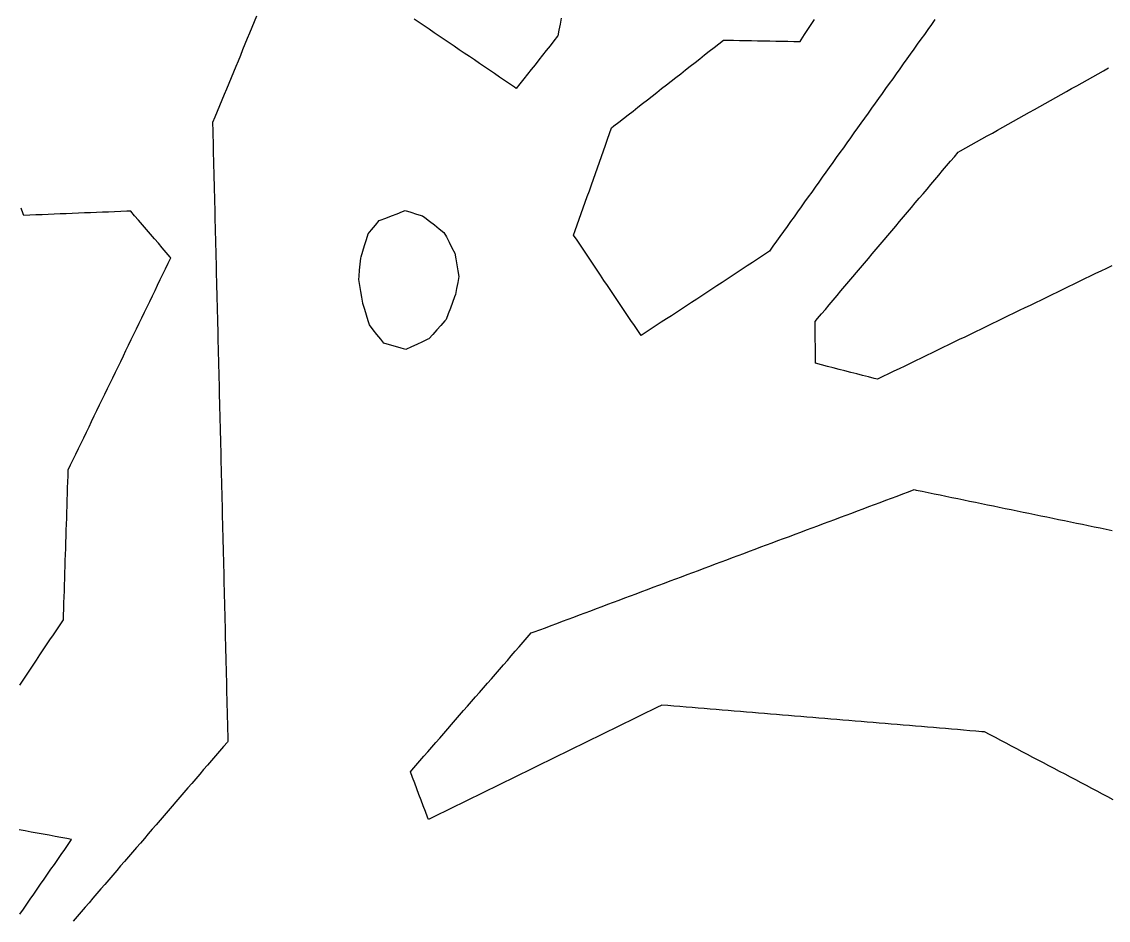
# Model space of a CAD drawing. Header units: millimetres. Extents: x 230 to 3347, y 514 to 5196.
# Drawn here: x 2836.2 to 3015.6, y 2906.1 to 3054.4 of the extents above; entities that cross this region are included whole.
import ezdxf

# ---------------------------------------------------------------- set-up
doc = ezdxf.new("R2010")
doc.units = ezdxf.units.MM
for name, color, linetype in [('ALL_HOLES', 1, 'Continuous'), ('ALL_ISLANDS', 7, 'Continuous'), ('OUTLINE_ISLAND_01', 7, 'Continuous'), ('OUTLINE_ISLAND_01_HOLE_165', 1, 'Continuous')]:
    doc.layers.add(name, color=color, linetype=linetype)

msp = doc.modelspace()

# ---------------------------------------------------------------- linework, layer by layer
at = {"layer": 'ALL_HOLES'}
msp.add_lwpolyline([(2899.4708, 3023.2635), (2900.4287, 3022.9762), (2901.3865, 3022.6889), (2902.3443, 3022.4016), (2902.7347, 3022.1009), (2903.5268, 3021.4905), (2904.3189, 3020.8802), (2905.1111, 3020.2698), (2905.9032, 3019.6595), (2906.2962, 3018.9054), (2906.7583, 3018.0186), (2907.2205, 3017.1317), (2907.6826, 3016.2449), (2907.8499, 3015.3004), (2908.0242, 3014.3157), (2908.1986, 3013.331), (2908.373, 3012.3463), (2908.1861, 3011.3647), (2907.9991, 3010.3824), (2907.8121, 3009.4), (2907.6691, 3009.018), (2907.3184, 3008.0815), (2906.9677, 3007.145), (2906.6169, 3006.2085), (2906.2662, 3005.272), (2906.0644, 3005.0463), (2905.398, 3004.3007), (2904.7317, 3003.5551), (2904.0653, 3002.8095), (2903.3989, 3002.0639), (2903.2657, 3002.0024), (2902.3576, 3001.5836), (2901.4496, 3001.1648), (2900.5415, 3000.7459), (2899.6335, 3000.3271), (2898.844, 3000.5523), (2897.8824, 3000.8266), (2896.9208, 3001.1009), (2895.9591, 3001.3752), (2895.461, 3002.0127), (2894.8452, 3002.8006), (2894.2295, 3003.5885), (2893.6137, 3004.3765), (2893.4104, 3005.038), (2893.1165, 3005.9938), (2892.8227, 3006.9497), (2892.5288, 3007.9055), (2892.521, 3007.9499), (2892.347, 3008.9346), (2892.173, 3009.9194), (2891.9991, 3010.9041), (2891.8251, 3011.8889), (2891.8773, 3012.4225), (2891.9748, 3013.4178), (2892.0723, 3014.413), (2892.1698, 3015.4082), (2892.2263, 3015.5955), (2892.515, 3016.553), (2892.8036, 3017.5104), (2893.0923, 3018.4678), (2893.381, 3019.4252), (2893.9304, 3020.0747), (2894.5762, 3020.8382), (2895.2221, 3021.6017), (2895.3554, 3021.6538), (2896.2867, 3022.0181), (2897.218, 3022.3824), (2898.1493, 3022.7466), (2899.0805, 3023.1109)], close=True, dxfattribs=at)
at = {"layer": 'ALL_ISLANDS'}
for points in [[(2874.959, 3055.3351), (2874.5767, 3054.411), (2874.1944, 3053.487), (2873.8121, 3052.563), (2873.4298, 3051.6389), (2873.0476, 3050.7149), (2872.6653, 3049.7908), (2872.283, 3048.8668), (2871.9007, 3047.9427), (2871.5184, 3047.0187), (2871.1361, 3046.0946), (2870.7538, 3045.1706), (2870.3716, 3044.2466), (2869.9893, 3043.3225), (2869.607, 3042.3985), (2869.2247, 3041.4744), (2868.8424, 3040.5504), (2868.4601, 3039.6263), (2868.0778, 3038.7023), (2867.6956, 3037.7782), (2867.7004, 3037.5804), (2867.7252, 3036.5807), (2867.7499, 3035.581), (2867.7746, 3034.5813), (2867.7994, 3033.5817), (2867.8241, 3032.582), (2867.8488, 3031.5823), (2867.8736, 3030.5826), (2867.8983, 3029.5829), (2867.923, 3028.5832), (2867.9478, 3027.5835), (2867.9725, 3026.5838), (2867.9972, 3025.5841), (2868.0219, 3024.5844), (2868.0467, 3023.5847), (2868.0714, 3022.585), (2868.0961, 3021.5853), (2868.1209, 3020.5856), (2868.1456, 3019.5859), (2868.1703, 3018.5862), (2868.1951, 3017.5865), (2868.2198, 3016.5869), (2868.2445, 3015.5872), (2868.2693, 3014.5875), (2868.294, 3013.5878), (2868.3187, 3012.5881), (2868.3434, 3011.5884), (2868.3682, 3010.5887), (2868.3929, 3009.589), (2868.4176, 3008.5893), (2868.4424, 3007.5896), (2868.4671, 3006.5899), (2868.4918, 3005.5902), (2868.5166, 3004.5905), (2868.5413, 3003.5908), (2868.566, 3002.5911), (2868.5908, 3001.5914), (2868.6155, 3000.5917), (2868.6402, 2999.5921), (2868.6649, 2998.5924), (2868.6897, 2997.5927), (2868.7144, 2996.593), (2868.7391, 2995.5933), (2868.7639, 2994.5936), (2868.7886, 2993.5939), (2868.8133, 2992.5942), (2868.8381, 2991.5945), (2868.8628, 2990.5948), (2868.8875, 2989.5951), (2868.9123, 2988.5954), (2868.937, 2987.5957), (2868.9617, 2986.596), (2868.9864, 2985.5963), (2869.0112, 2984.5966), (2869.0359, 2983.5969), (2869.0606, 2982.5973), (2869.0854, 2981.5976), (2869.1101, 2980.5979), (2869.1348, 2979.5982), (2869.1596, 2978.5985), (2869.1843, 2977.5988), (2869.209, 2976.5991), (2869.2338, 2975.5994), (2869.2585, 2974.5997), (2869.2832, 2973.6), (2869.3079, 2972.6003), (2869.3327, 2971.6006), (2869.3574, 2970.6009), (2869.3821, 2969.6012), (2869.4069, 2968.6015), (2869.4316, 2967.6018), (2869.4563, 2966.6021), (2869.4811, 2965.6024), (2869.5058, 2964.6028), (2869.5305, 2963.6031), (2869.5553, 2962.6034), (2869.58, 2961.6037), (2869.6047, 2960.604), (2869.6295, 2959.6043), (2869.6542, 2958.6046), (2869.6789, 2957.6049), (2869.7036, 2956.6052), (2869.7284, 2955.6055), (2869.7531, 2954.6058), (2869.7778, 2953.6061), (2869.8026, 2952.6064), (2869.8273, 2951.6067), (2869.852, 2950.607), (2869.8768, 2949.6073), (2869.9015, 2948.6076), (2869.9262, 2947.608), (2869.951, 2946.6083), (2869.9757, 2945.6086), (2870.0004, 2944.6089), (2870.0251, 2943.6092), (2870.0499, 2942.6095), (2870.0746, 2941.6098), (2870.0993, 2940.6101), (2870.1241, 2939.6104), (2870.1488, 2938.6107), (2870.1735, 2937.611), (2870.1983, 2936.6113), (2870.223, 2935.6116), (2870.1366, 2935.5113), (2869.4841, 2934.7535), (2868.8316, 2933.9957), (2868.1791, 2933.2379), (2867.5266, 2932.4801), (2866.8742, 2931.7223), (2866.2217, 2930.9645), (2865.5692, 2930.2068), (2864.9167, 2929.449), (2864.2642, 2928.6912), (2863.6117, 2927.9334), (2862.9592, 2927.1756), (2862.3067, 2926.4178), (2861.6542, 2925.66), (2861.0017, 2924.9022), (2860.3492, 2924.1444), (2859.6967, 2923.3866), (2859.0442, 2922.6288), (2858.3917, 2921.871), (2857.7393, 2921.1132), (2857.0868, 2920.3554), (2856.4343, 2919.5976), (2855.7818, 2918.8398), (2855.1293, 2918.082), (2854.4768, 2917.3242), (2853.8243, 2916.5664), (2853.1718, 2915.8086), (2852.5193, 2915.0509), (2851.8668, 2914.2931), (2851.2143, 2913.5353), (2850.5618, 2912.7775), (2849.9093, 2912.0197), (2849.2568, 2911.2619), (2848.6044, 2910.5041), (2847.9519, 2909.7463), (2847.2994, 2908.9885), (2846.6469, 2908.2307), (2845.9944, 2907.4729), (2845.3419, 2906.7151), (2844.6894, 2905.9573)], [(2925.258, 3055.0258), (2925.0658, 3054.0444), (2924.8736, 3053.063), (2924.6815, 3052.0817), (2924.6525, 3052.0449), (2924.0327, 3051.2601), (2923.413, 3050.4753), (2922.7932, 3049.6905), (2922.1735, 3048.9057), (2921.5538, 3048.1209), (2920.934, 3047.3361), (2920.3143, 3046.5513), (2919.6945, 3045.7665), (2919.0748, 3044.9817), (2918.4551, 3044.1969), (2917.8353, 3043.4121), (2917.5313, 3043.6191), (2916.7047, 3044.1819), (2915.8781, 3044.7448), (2915.0515, 3045.3076), (2914.225, 3045.8704), (2913.3984, 3046.4333), (2912.5718, 3046.9961), (2911.7452, 3047.5589), (2910.9187, 3048.1217), (2910.0921, 3048.6846), (2909.2655, 3049.2474), (2908.439, 3049.8102), (2907.6124, 3050.3731), (2906.7858, 3050.9359), (2905.9592, 3051.4987), (2905.1327, 3052.0616), (2904.3061, 3052.6244), (2903.4795, 3053.1872), (2902.6529, 3053.75), (2901.8264, 3054.3129), (2900.9998, 3054.8757)], [(2986.9645, 3054.7934), (2986.3831, 3053.9799), (2985.8016, 3053.1663), (2985.2201, 3052.3527), (2984.6387, 3051.5392), (2984.0572, 3050.7256), (2983.4757, 3049.912), (2982.8943, 3049.0985), (2982.3128, 3048.2849), (2981.7313, 3047.4713), (2981.1499, 3046.6578), (2980.5684, 3045.8442), (2979.9869, 3045.0306), (2979.4054, 3044.217), (2978.824, 3043.4035), (2978.2425, 3042.5899), (2977.661, 3041.7763), (2977.0796, 3040.9628), (2976.4981, 3040.1492), (2975.9166, 3039.3356), (2975.3352, 3038.5221), (2974.7537, 3037.7085), (2974.1722, 3036.8949), (2973.5908, 3036.0814), (2973.0093, 3035.2678), (2972.4278, 3034.4542), (2971.8463, 3033.6407), (2971.2649, 3032.8271), (2970.6834, 3032.0135), (2970.1019, 3031.2), (2969.5205, 3030.3864), (2968.939, 3029.5728), (2968.3575, 3028.7592), (2967.7761, 3027.9457), (2967.1946, 3027.1321), (2966.6131, 3026.3185), (2966.0317, 3025.505), (2965.4502, 3024.6914), (2964.8687, 3023.8778), (2964.2872, 3023.0643), (2963.7058, 3022.2507), (2963.1243, 3021.4371), (2962.5428, 3020.6236), (2961.9614, 3019.81), (2961.3799, 3018.9964), (2960.7984, 3018.1829), (2960.217, 3017.3693), (2959.6355, 3016.5557), (2959.3287, 3016.3538), (2958.4934, 3015.804), (2957.6582, 3015.2541), (2956.8229, 3014.7043), (2955.9876, 3014.1545), (2955.1523, 3013.6047), (2954.317, 3013.0548), (2953.4818, 3012.505), (2952.6465, 3011.9552), (2951.8112, 3011.4053), (2950.9759, 3010.8555), (2950.1406, 3010.3057), (2949.3054, 3009.7559), (2948.4701, 3009.206), (2947.6348, 3008.6562), (2946.7995, 3008.1064), (2945.9643, 3007.5566), (2945.129, 3007.0067), (2944.2937, 3006.4569), (2943.4584, 3005.9071), (2942.6231, 3005.3573), (2941.7879, 3004.8074), (2940.9526, 3004.2576), (2940.1173, 3003.7078), (2939.282, 3003.158), (2938.4467, 3002.6081), (2937.8945, 3003.4316), (2937.3375, 3004.2621), (2936.7806, 3005.0927), (2936.2236, 3005.9232), (2935.6666, 3006.7537), (2935.1097, 3007.5843), (2934.5527, 3008.4148), (2933.9957, 3009.2453), (2933.4388, 3010.0759), (2932.8818, 3010.9064), (2932.3248, 3011.7369), (2931.7679, 3012.5675), (2931.2109, 3013.398), (2930.6539, 3014.2285), (2930.097, 3015.0591), (2929.54, 3015.8896), (2928.983, 3016.7202), (2928.4261, 3017.5507), (2927.8691, 3018.3812), (2927.3121, 3019.2118), (2927.5699, 3019.9405), (2927.9034, 3020.8832), (2928.2369, 3021.826), (2928.5704, 3022.7687), (2928.9039, 3023.7115), (2929.2374, 3024.6542), (2929.5709, 3025.597), (2929.9044, 3026.5397), (2930.2378, 3027.4825), (2930.5713, 3028.4252), (2930.9048, 3029.368), (2931.2383, 3030.3107), (2931.5718, 3031.2535), (2931.9053, 3032.1962), (2932.2388, 3033.139), (2932.5723, 3034.0817), (2932.9058, 3035.0245), (2933.2393, 3035.9673), (2933.5728, 3036.91), (2933.9733, 3037.2239), (2934.7603, 3037.8407), (2935.5474, 3038.4576), (2936.3345, 3039.0744), (2937.1216, 3039.6913), (2937.9087, 3040.3081), (2938.6957, 3040.925), (2939.4828, 3041.5418), (2940.2699, 3042.1587), (2941.057, 3042.7755), (2941.8441, 3043.3924), (2942.6311, 3044.0092), (2943.4182, 3044.6261), (2944.2053, 3045.2429), (2944.9924, 3045.8598), (2945.7795, 3046.4766), (2946.5665, 3047.0935), (2947.3536, 3047.7103), (2948.1407, 3048.3272), (2948.9278, 3048.9441), (2949.7149, 3049.5609), (2950.5019, 3050.1778), (2951.289, 3050.7946), (2952.0761, 3051.4115), (2952.6886, 3051.3992), (2953.6884, 3051.3792), (2954.6882, 3051.3591), (2955.688, 3051.3391), (2956.6878, 3051.3191), (2957.6876, 3051.299), (2958.6874, 3051.279), (2959.6872, 3051.259), (2960.687, 3051.2389), (2961.6868, 3051.2189), (2962.6866, 3051.1989), (2963.6864, 3051.1789), (2964.6862, 3051.1588), (2964.8884, 3051.4704), (2965.4328, 3052.3093), (2965.9772, 3053.1481), (2966.5216, 3053.987), (2967.0659, 3054.8258)], [(3016.1822, 3014.1499), (3015.2821, 3013.7141), (3014.3821, 3013.2783), (3013.4821, 3012.8425), (3012.582, 3012.4067), (3011.682, 3011.9709), (3010.7819, 3011.5351), (3009.8819, 3011.0993), (3008.9818, 3010.6635), (3008.0818, 3010.2277), (3007.1818, 3009.7919), (3006.2817, 3009.3561), (3005.3817, 3008.9203), (3004.4816, 3008.4845), (3003.5816, 3008.0487), (3002.6815, 3007.6129), (3001.7815, 3007.1771), (3000.8815, 3006.7413), (2999.9814, 3006.3055), (2999.0814, 3005.8697), (2998.1813, 3005.4339), (2997.2813, 3004.9981), (2996.3812, 3004.5623), (2995.4812, 3004.1265), (2994.5811, 3003.6907), (2993.6811, 3003.2549), (2992.7811, 3002.8191), (2991.881, 3002.3833), (2990.981, 3001.9475), (2990.0809, 3001.5117), (2989.1809, 3001.0759), (2988.2808, 3000.6401), (2987.3808, 3000.2043), (2986.4808, 2999.7685), (2985.5807, 2999.3327), (2984.6807, 2998.8969), (2983.7806, 2998.4611), (2982.8806, 2998.0253), (2981.9805, 2997.5895), (2981.0805, 2997.1537), (2980.1805, 2996.7179), (2979.2804, 2996.2821), (2978.3804, 2995.8463), (2977.4803, 2995.4105), (2976.9508, 2995.5469), (2975.9824, 2995.7963), (2975.014, 2996.0458), (2974.0456, 2996.2952), (2973.0772, 2996.5447), (2972.1088, 2996.7941), (2971.1404, 2997.0435), (2970.172, 2997.293), (2969.2036, 2997.5424), (2968.2353, 2997.7918), (2967.2669, 2998.0413), (2967.254, 2998.9331), (2967.2395, 2999.933), (2967.2251, 3000.9329), (2967.2107, 3001.9328), (2967.1962, 3002.9326), (2967.1818, 3003.9325), (2967.1674, 3004.9324), (2967.5813, 3005.4222), (2968.2269, 3006.1859), (2968.8724, 3006.9496), (2969.518, 3007.7133), (2970.1636, 3008.477), (2970.8091, 3009.2407), (2971.4547, 3010.0044), (2972.1003, 3010.7681), (2972.7458, 3011.5318), (2973.3914, 3012.2955), (2974.0369, 3013.0593), (2974.6825, 3013.823), (2975.3281, 3014.5867), (2975.9736, 3015.3504), (2976.6192, 3016.1141), (2977.2647, 3016.8778), (2977.9103, 3017.6415), (2978.5559, 3018.4052), (2979.2014, 3019.1689), (2979.847, 3019.9326), (2980.4926, 3020.6963), (2981.1381, 3021.46), (2981.7837, 3022.2238), (2982.4292, 3022.9875), (2983.0748, 3023.7512), (2983.7204, 3024.5149), (2984.3659, 3025.2786), (2985.0115, 3026.0423), (2985.657, 3026.806), (2986.3026, 3027.5697), (2986.9482, 3028.3334), (2987.5937, 3029.0971), (2988.2393, 3029.8608), (2988.8849, 3030.6245), (2989.5304, 3031.3883), (2990.176, 3032.152), (2990.8215, 3032.9157), (2991.2074, 3033.1316), (2992.08, 3033.62), (2992.9527, 3034.1084), (2993.8253, 3034.5968), (2994.6979, 3035.0852), (2995.5706, 3035.5735), (2996.4432, 3036.0619), (2997.3158, 3036.5503), (2998.1885, 3037.0387), (2999.0611, 3037.5271), (2999.9337, 3038.0154), (3000.8063, 3038.5038), (3001.679, 3038.9922), (3002.5516, 3039.4806), (3003.4242, 3039.969), (3004.2969, 3040.4573), (3005.1695, 3040.9457), (3006.0421, 3041.4341), (3006.9148, 3041.9225), (3007.7874, 3042.4109), (3008.66, 3042.8992), (3009.5327, 3043.3876), (3010.4053, 3043.876), (3011.2779, 3044.3644), (3012.1505, 3044.8528), (3013.0232, 3045.3412), (3013.8958, 3045.8295), (3014.7684, 3046.3179), (3015.6411, 3046.8063)], [(2835.8665, 2944.8969), (2836.4209, 2945.7292), (2836.9753, 2946.5614), (2837.5297, 2947.3937), (2838.0841, 2948.2259), (2838.6385, 2949.0582), (2839.1929, 2949.8904), (2839.7473, 2950.7227), (2840.3017, 2951.5549), (2840.8561, 2952.3872), (2841.4105, 2953.2194), (2841.9649, 2954.0517), (2842.5193, 2954.8839), (2843.0737, 2955.7162), (2843.0984, 2956.4851), (2843.1305, 2957.4846), (2843.1626, 2958.4841), (2843.1948, 2959.4836), (2843.2269, 2960.483), (2843.259, 2961.4825), (2843.2911, 2962.482), (2843.3232, 2963.4815), (2843.3553, 2964.481), (2843.3875, 2965.4805), (2843.4196, 2966.4799), (2843.4517, 2967.4794), (2843.4838, 2968.4789), (2843.5159, 2969.4784), (2843.548, 2970.4779), (2843.5802, 2971.4774), (2843.6123, 2972.4768), (2843.6444, 2973.4763), (2843.6765, 2974.4758), (2843.7086, 2975.4753), (2843.7407, 2976.4748), (2843.7729, 2977.4743), (2843.805, 2978.4738), (2843.8371, 2979.4732), (2843.8692, 2980.4727), (2844.2497, 2981.2584), (2844.6855, 2982.1585), (2845.1213, 2983.0585), (2845.5572, 2983.9585), (2845.993, 2984.8586), (2846.4288, 2985.7586), (2846.8647, 2986.6586), (2847.3005, 2987.5586), (2847.7363, 2988.4587), (2848.1721, 2989.3587), (2848.608, 2990.2587), (2849.0438, 2991.1588), (2849.4796, 2992.0588), (2849.9155, 2992.9588), (2850.3513, 2993.8588), (2850.7871, 2994.7589), (2851.223, 2995.6589), (2851.6588, 2996.5589), (2852.0946, 2997.459), (2852.5304, 2998.359), (2852.9663, 2999.259), (2853.4021, 3000.1591), (2853.8379, 3001.0591), (2854.2738, 3001.9591), (2854.7096, 3002.8591), (2855.1454, 3003.7592), (2855.5812, 3004.6592), (2856.0171, 3005.5592), (2856.4529, 3006.4593), (2856.8887, 3007.3593), (2857.3246, 3008.2593), (2857.7604, 3009.1593), (2858.1962, 3010.0594), (2858.632, 3010.9594), (2859.0679, 3011.8594), (2859.5037, 3012.7595), (2859.9395, 3013.6595), (2860.3754, 3014.5595), (2860.8112, 3015.4596), (2860.7019, 3015.5865), (2860.0497, 3016.3445), (2859.3974, 3017.1026), (2858.7452, 3017.8606), (2858.093, 3018.6186), (2857.4407, 3019.3766), (2856.7885, 3020.1346), (2856.1362, 3020.8926), (2855.484, 3021.6506), (2854.8317, 3022.4086), (2854.1795, 3023.1666), (2853.5297, 3023.1404), (2852.5305, 3023.0999), (2851.5313, 3023.0595), (2850.5322, 3023.0191), (2849.533, 3022.9787), (2848.5338, 3022.9383), (2847.5346, 3022.8979), (2846.5354, 3022.8575), (2845.5362, 3022.8171), (2844.5371, 3022.7766), (2843.5379, 3022.7362), (2842.5387, 3022.6958), (2841.5395, 3022.6554), (2840.5403, 3022.615), (2839.5411, 3022.5746), (2838.542, 3022.5342), (2837.5428, 3022.4938), (2836.5436, 3022.4533), (2836.4458, 3022.7014), (2836.0789, 3023.6317)], [(3016.402, 2925.9946), (3015.5174, 2926.4609), (3014.6328, 2926.9273), (3013.7482, 2927.3937), (3012.8636, 2927.86), (3011.979, 2928.3264), (3011.0945, 2928.7928), (3010.2099, 2929.2592), (3009.3253, 2929.7255), (3008.4407, 2930.1919), (3007.5561, 2930.6583), (3006.6715, 2931.1247), (3005.7869, 2931.591), (3004.9023, 2932.0574), (3004.0178, 2932.5238), (3003.1332, 2932.9902), (3002.2486, 2933.4565), (3001.364, 2933.9229), (3000.4794, 2934.3893), (2999.5948, 2934.8557), (2998.7102, 2935.322), (2997.8256, 2935.7884), (2996.9411, 2936.2548), (2996.0565, 2936.7212), (2995.1719, 2937.1875), (2994.6969, 2937.2271), (2993.7004, 2937.31), (2992.7038, 2937.393), (2991.7073, 2937.476), (2990.7107, 2937.5589), (2989.7142, 2937.6419), (2988.7176, 2937.7249), (2987.7211, 2937.8078), (2986.7245, 2937.8908), (2985.728, 2937.9737), (2984.7314, 2938.0567), (2983.7349, 2938.1397), (2982.7383, 2938.2226), (2981.7418, 2938.3056), (2980.7452, 2938.3886), (2979.7487, 2938.4715), (2978.7521, 2938.5545), (2977.7555, 2938.6375), (2976.759, 2938.7204), (2975.7624, 2938.8034), (2974.7659, 2938.8863), (2973.7693, 2938.9693), (2972.7728, 2939.0523), (2971.7762, 2939.1352), (2970.7797, 2939.2182), (2969.7831, 2939.3012), (2968.7866, 2939.3841), (2967.79, 2939.4671), (2966.7935, 2939.5501), (2965.7969, 2939.633), (2964.8004, 2939.716), (2963.8038, 2939.7989), (2962.8073, 2939.8819), (2961.8107, 2939.9649), (2960.8142, 2940.0478), (2959.8176, 2940.1308), (2958.821, 2940.2138), (2957.8245, 2940.2967), (2956.8279, 2940.3797), (2955.8314, 2940.4627), (2954.8348, 2940.5456), (2953.8383, 2940.6286), (2952.8417, 2940.7115), (2951.8452, 2940.7945), (2950.8486, 2940.8775), (2949.8521, 2940.9604), (2948.8555, 2941.0434), (2947.859, 2941.1264), (2946.8624, 2941.2093), (2945.8659, 2941.2923), (2944.8693, 2941.3753), (2943.8728, 2941.4582), (2942.8762, 2941.5412), (2941.8797, 2941.6241), (2941.0544, 2941.2196), (2940.1565, 2940.7795), (2939.2585, 2940.3393), (2938.3606, 2939.8992), (2937.4627, 2939.459), (2936.5648, 2939.0189), (2935.6669, 2938.5787), (2934.7689, 2938.1386), (2933.871, 2937.6984), (2932.9731, 2937.2583), (2932.0752, 2936.8181), (2931.1772, 2936.378), (2930.2793, 2935.9378), (2929.3814, 2935.4977), (2928.4835, 2935.0575), (2927.5855, 2934.6174), (2926.6876, 2934.1772), (2925.7897, 2933.7371), (2924.8918, 2933.2969), (2923.9938, 2932.8567), (2923.0959, 2932.4166), (2922.198, 2931.9764), (2921.3001, 2931.5363), (2920.4021, 2931.0961), (2919.5042, 2930.656), (2918.6063, 2930.2158), (2917.7084, 2929.7757), (2916.8104, 2929.3355), (2915.9125, 2928.8954), (2915.0146, 2928.4552), (2914.1167, 2928.0151), (2913.2188, 2927.5749), (2912.3208, 2927.1348), (2911.4229, 2926.6946), (2910.525, 2926.2545), (2909.6271, 2925.8143), (2908.7291, 2925.3742), (2907.8312, 2924.934), (2906.9333, 2924.4939), (2906.0354, 2924.0537), (2905.1374, 2923.6136), (2904.2395, 2923.1734), (2903.3416, 2922.7333), (2903.1897, 2923.1361), (2902.8369, 2924.0718), (2902.4841, 2925.0075), (2902.1313, 2925.9432), (2901.7785, 2926.8789), (2901.4257, 2927.8146), (2901.0729, 2928.7503), (2900.7201, 2929.686), (2900.3673, 2930.6217), (2900.6062, 2930.8959), (2901.263, 2931.65), (2901.9197, 2932.4041), (2902.5765, 2933.1582), (2903.2333, 2933.9123), (2903.89, 2934.6664), (2904.5468, 2935.4205), (2905.2036, 2936.1745), (2905.8604, 2936.9286), (2906.5171, 2937.6827), (2907.1739, 2938.4368), (2907.8307, 2939.1909), (2908.4875, 2939.945), (2909.1442, 2940.6991), (2909.801, 2941.4532), (2910.4578, 2942.2072), (2911.1146, 2942.9613), (2911.7713, 2943.7154), (2912.4281, 2944.4695), (2913.0849, 2945.2236), (2913.7416, 2945.9777), (2914.3984, 2946.7318), (2915.0552, 2947.4859), (2915.712, 2948.24), (2916.3687, 2948.994), (2917.0255, 2949.7481), (2917.6823, 2950.5022), (2918.3391, 2951.2563), (2918.9958, 2952.0104), (2919.6526, 2952.7645), (2920.3094, 2953.5186), (2920.7815, 2953.6953), (2921.718, 2954.0459), (2922.6546, 2954.3965), (2923.5911, 2954.747), (2924.5276, 2955.0976), (2925.4642, 2955.4482), (2926.4007, 2955.7988), (2927.3372, 2956.1494), (2928.2737, 2956.5), (2929.2103, 2956.8505), (2930.1468, 2957.2011), (2931.0833, 2957.5517), (2932.0199, 2957.9023), (2932.9564, 2958.2529), (2933.8929, 2958.6035), (2934.8295, 2958.954), (2935.766, 2959.3046), (2936.7025, 2959.6552), (2937.6391, 2960.0058), (2938.5756, 2960.3564), (2939.5121, 2960.707), (2940.4487, 2961.0575), (2941.3852, 2961.4081), (2942.3217, 2961.7587), (2943.2583, 2962.1093), (2944.1948, 2962.4599), (2945.1313, 2962.8105), (2946.0678, 2963.161), (2947.0044, 2963.5116), (2947.9409, 2963.8622), (2948.8774, 2964.2128), (2949.814, 2964.5634), (2950.7505, 2964.914), (2951.687, 2965.2645), (2952.6236, 2965.6151), (2953.5601, 2965.9657), (2954.4966, 2966.3163), (2955.4332, 2966.6669), (2956.3697, 2967.0175), (2957.3062, 2967.368), (2958.2428, 2967.7186), (2959.1793, 2968.0692), (2960.1158, 2968.4198), (2961.0524, 2968.7704), (2961.9889, 2969.121), (2962.9254, 2969.4715), (2963.8619, 2969.8221), (2964.7985, 2970.1727), (2965.735, 2970.5233), (2966.6715, 2970.8739), (2967.6081, 2971.2245), (2968.5446, 2971.575), (2969.4811, 2971.9256), (2970.4177, 2972.2762), (2971.3542, 2972.6268), (2972.2907, 2972.9774), (2973.2273, 2973.328), (2974.1638, 2973.6785), (2975.1003, 2974.0291), (2976.0369, 2974.3797), (2976.9734, 2974.7303), (2977.9099, 2975.0809), (2978.8465, 2975.4315), (2979.783, 2975.782), (2980.7195, 2976.1326), (2981.656, 2976.4832), (2982.5926, 2976.8338), (2983.5291, 2977.1844), (2983.8834, 2977.1113), (2984.8628, 2976.9095), (2985.8422, 2976.7076), (2986.8216, 2976.5057), (2987.801, 2976.3038), (2988.7804, 2976.1019), (2989.7598, 2975.9), (2990.7392, 2975.6981), (2991.7186, 2975.4962), (2992.698, 2975.2943), (2993.6775, 2975.0924), (2994.6569, 2974.8905), (2995.6363, 2974.6887), (2996.6157, 2974.4868), (2997.5951, 2974.2849), (2998.5745, 2974.083), (2999.5539, 2973.8811), (3000.5333, 2973.6792), (3001.5127, 2973.4773), (3002.4921, 2973.2754), (3003.4715, 2973.0735), (3004.4509, 2972.8716), (3005.4303, 2972.6697), (3006.4098, 2972.4679), (3007.3892, 2972.266), (3008.3686, 2972.0641), (3009.348, 2971.8622), (3010.3274, 2971.6603), (3011.3068, 2971.4584), (3012.2862, 2971.2565), (3013.2656, 2971.0546), (3014.245, 2970.8527), (3015.2244, 2970.6508), (3016.2038, 2970.4489)], [(2835.9026, 2907.0926), (2836.4703, 2907.9158), (2837.0379, 2908.7391), (2837.6056, 2909.5624), (2838.1732, 2910.3856), (2838.7409, 2911.2089), (2839.3085, 2912.0322), (2839.8762, 2912.8555), (2840.4438, 2913.6787), (2841.0115, 2914.502), (2841.5791, 2915.3253), (2842.1468, 2916.1485), (2842.7144, 2916.9718), (2843.2821, 2917.7951), (2843.8498, 2918.6183), (2844.4174, 2919.4416), (2843.6551, 2919.5799), (2842.6712, 2919.7584), (2841.6872, 2919.9369), (2840.7033, 2920.1154), (2839.7194, 2920.2939), (2838.7354, 2920.4724), (2837.7515, 2920.6509), (2836.7675, 2920.8293), (2835.7836, 2921.0078)]]:
    msp.add_lwpolyline(points, dxfattribs=at)
at = {"layer": 'OUTLINE_ISLAND_01'}
for points in [[(2874.959, 3055.3351), (2874.5767, 3054.411), (2874.1944, 3053.487), (2873.8121, 3052.563), (2873.4298, 3051.6389), (2873.0476, 3050.7149), (2872.6653, 3049.7908), (2872.283, 3048.8668), (2871.9007, 3047.9427), (2871.5184, 3047.0187), (2871.1361, 3046.0946), (2870.7538, 3045.1706), (2870.3716, 3044.2466), (2869.9893, 3043.3225), (2869.607, 3042.3985), (2869.2247, 3041.4744), (2868.8424, 3040.5504), (2868.4601, 3039.6263), (2868.0778, 3038.7023), (2867.6956, 3037.7782), (2867.7004, 3037.5804), (2867.7252, 3036.5807), (2867.7499, 3035.581), (2867.7746, 3034.5813), (2867.7994, 3033.5817), (2867.8241, 3032.582), (2867.8488, 3031.5823), (2867.8736, 3030.5826), (2867.8983, 3029.5829), (2867.923, 3028.5832), (2867.9478, 3027.5835), (2867.9725, 3026.5838), (2867.9972, 3025.5841), (2868.0219, 3024.5844), (2868.0467, 3023.5847), (2868.0714, 3022.585), (2868.0961, 3021.5853), (2868.1209, 3020.5856), (2868.1456, 3019.5859), (2868.1703, 3018.5862), (2868.1951, 3017.5865), (2868.2198, 3016.5869), (2868.2445, 3015.5872), (2868.2693, 3014.5875), (2868.294, 3013.5878), (2868.3187, 3012.5881), (2868.3434, 3011.5884), (2868.3682, 3010.5887), (2868.3929, 3009.589), (2868.4176, 3008.5893), (2868.4424, 3007.5896), (2868.4671, 3006.5899), (2868.4918, 3005.5902), (2868.5166, 3004.5905), (2868.5413, 3003.5908), (2868.566, 3002.5911), (2868.5908, 3001.5914), (2868.6155, 3000.5917), (2868.6402, 2999.5921), (2868.6649, 2998.5924), (2868.6897, 2997.5927), (2868.7144, 2996.593), (2868.7391, 2995.5933), (2868.7639, 2994.5936), (2868.7886, 2993.5939), (2868.8133, 2992.5942), (2868.8381, 2991.5945), (2868.8628, 2990.5948), (2868.8875, 2989.5951), (2868.9123, 2988.5954), (2868.937, 2987.5957), (2868.9617, 2986.596), (2868.9864, 2985.5963), (2869.0112, 2984.5966), (2869.0359, 2983.5969), (2869.0606, 2982.5973), (2869.0854, 2981.5976), (2869.1101, 2980.5979), (2869.1348, 2979.5982), (2869.1596, 2978.5985), (2869.1843, 2977.5988), (2869.209, 2976.5991), (2869.2338, 2975.5994), (2869.2585, 2974.5997), (2869.2832, 2973.6), (2869.3079, 2972.6003), (2869.3327, 2971.6006), (2869.3574, 2970.6009), (2869.3821, 2969.6012), (2869.4069, 2968.6015), (2869.4316, 2967.6018), (2869.4563, 2966.6021), (2869.4811, 2965.6024), (2869.5058, 2964.6028), (2869.5305, 2963.6031), (2869.5553, 2962.6034), (2869.58, 2961.6037), (2869.6047, 2960.604), (2869.6295, 2959.6043), (2869.6542, 2958.6046), (2869.6789, 2957.6049), (2869.7036, 2956.6052), (2869.7284, 2955.6055), (2869.7531, 2954.6058), (2869.7778, 2953.6061), (2869.8026, 2952.6064), (2869.8273, 2951.6067), (2869.852, 2950.607), (2869.8768, 2949.6073), (2869.9015, 2948.6076), (2869.9262, 2947.608), (2869.951, 2946.6083), (2869.9757, 2945.6086), (2870.0004, 2944.6089), (2870.0251, 2943.6092), (2870.0499, 2942.6095), (2870.0746, 2941.6098), (2870.0993, 2940.6101), (2870.1241, 2939.6104), (2870.1488, 2938.6107), (2870.1735, 2937.611), (2870.1983, 2936.6113), (2870.223, 2935.6116), (2870.1366, 2935.5113), (2869.4841, 2934.7535), (2868.8316, 2933.9957), (2868.1791, 2933.2379), (2867.5266, 2932.4801), (2866.8742, 2931.7223), (2866.2217, 2930.9645), (2865.5692, 2930.2068), (2864.9167, 2929.449), (2864.2642, 2928.6912), (2863.6117, 2927.9334), (2862.9592, 2927.1756), (2862.3067, 2926.4178), (2861.6542, 2925.66), (2861.0017, 2924.9022), (2860.3492, 2924.1444), (2859.6967, 2923.3866), (2859.0442, 2922.6288), (2858.3917, 2921.871), (2857.7393, 2921.1132), (2857.0868, 2920.3554), (2856.4343, 2919.5976), (2855.7818, 2918.8398), (2855.1293, 2918.082), (2854.4768, 2917.3242), (2853.8243, 2916.5664), (2853.1718, 2915.8086), (2852.5193, 2915.0509), (2851.8668, 2914.2931), (2851.2143, 2913.5353), (2850.5618, 2912.7775), (2849.9093, 2912.0197), (2849.2568, 2911.2619), (2848.6044, 2910.5041), (2847.9519, 2909.7463), (2847.2994, 2908.9885), (2846.6469, 2908.2307), (2845.9944, 2907.4729), (2845.3419, 2906.7151), (2844.6894, 2905.9573)], [(2925.258, 3055.0258), (2925.0658, 3054.0444), (2924.8736, 3053.063), (2924.6815, 3052.0817), (2924.6525, 3052.0449), (2924.0327, 3051.2601), (2923.413, 3050.4753), (2922.7932, 3049.6905), (2922.1735, 3048.9057), (2921.5538, 3048.1209), (2920.934, 3047.3361), (2920.3143, 3046.5513), (2919.6945, 3045.7665), (2919.0748, 3044.9817), (2918.4551, 3044.1969), (2917.8353, 3043.4121), (2917.5313, 3043.6191), (2916.7047, 3044.1819), (2915.8781, 3044.7448), (2915.0515, 3045.3076), (2914.225, 3045.8704), (2913.3984, 3046.4333), (2912.5718, 3046.9961), (2911.7452, 3047.5589), (2910.9187, 3048.1217), (2910.0921, 3048.6846), (2909.2655, 3049.2474), (2908.439, 3049.8102), (2907.6124, 3050.3731), (2906.7858, 3050.9359), (2905.9592, 3051.4987), (2905.1327, 3052.0616), (2904.3061, 3052.6244), (2903.4795, 3053.1872), (2902.6529, 3053.75), (2901.8264, 3054.3129), (2900.9998, 3054.8757)], [(2986.9645, 3054.7934), (2986.3831, 3053.9799), (2985.8016, 3053.1663), (2985.2201, 3052.3527), (2984.6387, 3051.5392), (2984.0572, 3050.7256), (2983.4757, 3049.912), (2982.8943, 3049.0985), (2982.3128, 3048.2849), (2981.7313, 3047.4713), (2981.1499, 3046.6578), (2980.5684, 3045.8442), (2979.9869, 3045.0306), (2979.4054, 3044.217), (2978.824, 3043.4035), (2978.2425, 3042.5899), (2977.661, 3041.7763), (2977.0796, 3040.9628), (2976.4981, 3040.1492), (2975.9166, 3039.3356), (2975.3352, 3038.5221), (2974.7537, 3037.7085), (2974.1722, 3036.8949), (2973.5908, 3036.0814), (2973.0093, 3035.2678), (2972.4278, 3034.4542), (2971.8463, 3033.6407), (2971.2649, 3032.8271), (2970.6834, 3032.0135), (2970.1019, 3031.2), (2969.5205, 3030.3864), (2968.939, 3029.5728), (2968.3575, 3028.7592), (2967.7761, 3027.9457), (2967.1946, 3027.1321), (2966.6131, 3026.3185), (2966.0317, 3025.505), (2965.4502, 3024.6914), (2964.8687, 3023.8778), (2964.2872, 3023.0643), (2963.7058, 3022.2507), (2963.1243, 3021.4371), (2962.5428, 3020.6236), (2961.9614, 3019.81), (2961.3799, 3018.9964), (2960.7984, 3018.1829), (2960.217, 3017.3693), (2959.6355, 3016.5557), (2959.3287, 3016.3538), (2958.4934, 3015.804), (2957.6582, 3015.2541), (2956.8229, 3014.7043), (2955.9876, 3014.1545), (2955.1523, 3013.6047), (2954.317, 3013.0548), (2953.4818, 3012.505), (2952.6465, 3011.9552), (2951.8112, 3011.4053), (2950.9759, 3010.8555), (2950.1406, 3010.3057), (2949.3054, 3009.7559), (2948.4701, 3009.206), (2947.6348, 3008.6562), (2946.7995, 3008.1064), (2945.9643, 3007.5566), (2945.129, 3007.0067), (2944.2937, 3006.4569), (2943.4584, 3005.9071), (2942.6231, 3005.3573), (2941.7879, 3004.8074), (2940.9526, 3004.2576), (2940.1173, 3003.7078), (2939.282, 3003.158), (2938.4467, 3002.6081), (2937.8945, 3003.4316), (2937.3375, 3004.2621), (2936.7806, 3005.0927), (2936.2236, 3005.9232), (2935.6666, 3006.7537), (2935.1097, 3007.5843), (2934.5527, 3008.4148), (2933.9957, 3009.2453), (2933.4388, 3010.0759), (2932.8818, 3010.9064), (2932.3248, 3011.7369), (2931.7679, 3012.5675), (2931.2109, 3013.398), (2930.6539, 3014.2285), (2930.097, 3015.0591), (2929.54, 3015.8896), (2928.983, 3016.7202), (2928.4261, 3017.5507), (2927.8691, 3018.3812), (2927.3121, 3019.2118), (2927.5699, 3019.9405), (2927.9034, 3020.8832), (2928.2369, 3021.826), (2928.5704, 3022.7687), (2928.9039, 3023.7115), (2929.2374, 3024.6542), (2929.5709, 3025.597), (2929.9044, 3026.5397), (2930.2378, 3027.4825), (2930.5713, 3028.4252), (2930.9048, 3029.368), (2931.2383, 3030.3107), (2931.5718, 3031.2535), (2931.9053, 3032.1962), (2932.2388, 3033.139), (2932.5723, 3034.0817), (2932.9058, 3035.0245), (2933.2393, 3035.9673), (2933.5728, 3036.91), (2933.9733, 3037.2239), (2934.7603, 3037.8407), (2935.5474, 3038.4576), (2936.3345, 3039.0744), (2937.1216, 3039.6913), (2937.9087, 3040.3081), (2938.6957, 3040.925), (2939.4828, 3041.5418), (2940.2699, 3042.1587), (2941.057, 3042.7755), (2941.8441, 3043.3924), (2942.6311, 3044.0092), (2943.4182, 3044.6261), (2944.2053, 3045.2429), (2944.9924, 3045.8598), (2945.7795, 3046.4766), (2946.5665, 3047.0935), (2947.3536, 3047.7103), (2948.1407, 3048.3272), (2948.9278, 3048.9441), (2949.7149, 3049.5609), (2950.5019, 3050.1778), (2951.289, 3050.7946), (2952.0761, 3051.4115), (2952.6886, 3051.3992), (2953.6884, 3051.3792), (2954.6882, 3051.3591), (2955.688, 3051.3391), (2956.6878, 3051.3191), (2957.6876, 3051.299), (2958.6874, 3051.279), (2959.6872, 3051.259), (2960.687, 3051.2389), (2961.6868, 3051.2189), (2962.6866, 3051.1989), (2963.6864, 3051.1789), (2964.6862, 3051.1588), (2964.8884, 3051.4704), (2965.4328, 3052.3093), (2965.9772, 3053.1481), (2966.5216, 3053.987), (2967.0659, 3054.8258)], [(3016.1822, 3014.1499), (3015.2821, 3013.7141), (3014.3821, 3013.2783), (3013.4821, 3012.8425), (3012.582, 3012.4067), (3011.682, 3011.9709), (3010.7819, 3011.5351), (3009.8819, 3011.0993), (3008.9818, 3010.6635), (3008.0818, 3010.2277), (3007.1818, 3009.7919), (3006.2817, 3009.3561), (3005.3817, 3008.9203), (3004.4816, 3008.4845), (3003.5816, 3008.0487), (3002.6815, 3007.6129), (3001.7815, 3007.1771), (3000.8815, 3006.7413), (2999.9814, 3006.3055), (2999.0814, 3005.8697), (2998.1813, 3005.4339), (2997.2813, 3004.9981), (2996.3812, 3004.5623), (2995.4812, 3004.1265), (2994.5811, 3003.6907), (2993.6811, 3003.2549), (2992.7811, 3002.8191), (2991.881, 3002.3833), (2990.981, 3001.9475), (2990.0809, 3001.5117), (2989.1809, 3001.0759), (2988.2808, 3000.6401), (2987.3808, 3000.2043), (2986.4808, 2999.7685), (2985.5807, 2999.3327), (2984.6807, 2998.8969), (2983.7806, 2998.4611), (2982.8806, 2998.0253), (2981.9805, 2997.5895), (2981.0805, 2997.1537), (2980.1805, 2996.7179), (2979.2804, 2996.2821), (2978.3804, 2995.8463), (2977.4803, 2995.4105), (2976.9508, 2995.5469), (2975.9824, 2995.7963), (2975.014, 2996.0458), (2974.0456, 2996.2952), (2973.0772, 2996.5447), (2972.1088, 2996.7941), (2971.1404, 2997.0435), (2970.172, 2997.293), (2969.2036, 2997.5424), (2968.2353, 2997.7918), (2967.2669, 2998.0413), (2967.254, 2998.9331), (2967.2395, 2999.933), (2967.2251, 3000.9329), (2967.2107, 3001.9328), (2967.1962, 3002.9326), (2967.1818, 3003.9325), (2967.1674, 3004.9324), (2967.5813, 3005.4222), (2968.2269, 3006.1859), (2968.8724, 3006.9496), (2969.518, 3007.7133), (2970.1636, 3008.477), (2970.8091, 3009.2407), (2971.4547, 3010.0044), (2972.1003, 3010.7681), (2972.7458, 3011.5318), (2973.3914, 3012.2955), (2974.0369, 3013.0593), (2974.6825, 3013.823), (2975.3281, 3014.5867), (2975.9736, 3015.3504), (2976.6192, 3016.1141), (2977.2647, 3016.8778), (2977.9103, 3017.6415), (2978.5559, 3018.4052), (2979.2014, 3019.1689), (2979.847, 3019.9326), (2980.4926, 3020.6963), (2981.1381, 3021.46), (2981.7837, 3022.2238), (2982.4292, 3022.9875), (2983.0748, 3023.7512), (2983.7204, 3024.5149), (2984.3659, 3025.2786), (2985.0115, 3026.0423), (2985.657, 3026.806), (2986.3026, 3027.5697), (2986.9482, 3028.3334), (2987.5937, 3029.0971), (2988.2393, 3029.8608), (2988.8849, 3030.6245), (2989.5304, 3031.3883), (2990.176, 3032.152), (2990.8215, 3032.9157), (2991.2074, 3033.1316), (2992.08, 3033.62), (2992.9527, 3034.1084), (2993.8253, 3034.5968), (2994.6979, 3035.0852), (2995.5706, 3035.5735), (2996.4432, 3036.0619), (2997.3158, 3036.5503), (2998.1885, 3037.0387), (2999.0611, 3037.5271), (2999.9337, 3038.0154), (3000.8063, 3038.5038), (3001.679, 3038.9922), (3002.5516, 3039.4806), (3003.4242, 3039.969), (3004.2969, 3040.4573), (3005.1695, 3040.9457), (3006.0421, 3041.4341), (3006.9148, 3041.9225), (3007.7874, 3042.4109), (3008.66, 3042.8992), (3009.5327, 3043.3876), (3010.4053, 3043.876), (3011.2779, 3044.3644), (3012.1505, 3044.8528), (3013.0232, 3045.3412), (3013.8958, 3045.8295), (3014.7684, 3046.3179), (3015.6411, 3046.8063)], [(2835.8665, 2944.8969), (2836.4209, 2945.7292), (2836.9753, 2946.5614), (2837.5297, 2947.3937), (2838.0841, 2948.2259), (2838.6385, 2949.0582), (2839.1929, 2949.8904), (2839.7473, 2950.7227), (2840.3017, 2951.5549), (2840.8561, 2952.3872), (2841.4105, 2953.2194), (2841.9649, 2954.0517), (2842.5193, 2954.8839), (2843.0737, 2955.7162), (2843.0984, 2956.4851), (2843.1305, 2957.4846), (2843.1626, 2958.4841), (2843.1948, 2959.4836), (2843.2269, 2960.483), (2843.259, 2961.4825), (2843.2911, 2962.482), (2843.3232, 2963.4815), (2843.3553, 2964.481), (2843.3875, 2965.4805), (2843.4196, 2966.4799), (2843.4517, 2967.4794), (2843.4838, 2968.4789), (2843.5159, 2969.4784), (2843.548, 2970.4779), (2843.5802, 2971.4774), (2843.6123, 2972.4768), (2843.6444, 2973.4763), (2843.6765, 2974.4758), (2843.7086, 2975.4753), (2843.7407, 2976.4748), (2843.7729, 2977.4743), (2843.805, 2978.4738), (2843.8371, 2979.4732), (2843.8692, 2980.4727), (2844.2497, 2981.2584), (2844.6855, 2982.1585), (2845.1213, 2983.0585), (2845.5572, 2983.9585), (2845.993, 2984.8586), (2846.4288, 2985.7586), (2846.8647, 2986.6586), (2847.3005, 2987.5586), (2847.7363, 2988.4587), (2848.1721, 2989.3587), (2848.608, 2990.2587), (2849.0438, 2991.1588), (2849.4796, 2992.0588), (2849.9155, 2992.9588), (2850.3513, 2993.8588), (2850.7871, 2994.7589), (2851.223, 2995.6589), (2851.6588, 2996.5589), (2852.0946, 2997.459), (2852.5304, 2998.359), (2852.9663, 2999.259), (2853.4021, 3000.1591), (2853.8379, 3001.0591), (2854.2738, 3001.9591), (2854.7096, 3002.8591), (2855.1454, 3003.7592), (2855.5812, 3004.6592), (2856.0171, 3005.5592), (2856.4529, 3006.4593), (2856.8887, 3007.3593), (2857.3246, 3008.2593), (2857.7604, 3009.1593), (2858.1962, 3010.0594), (2858.632, 3010.9594), (2859.0679, 3011.8594), (2859.5037, 3012.7595), (2859.9395, 3013.6595), (2860.3754, 3014.5595), (2860.8112, 3015.4596), (2860.7019, 3015.5865), (2860.0497, 3016.3445), (2859.3974, 3017.1026), (2858.7452, 3017.8606), (2858.093, 3018.6186), (2857.4407, 3019.3766), (2856.7885, 3020.1346), (2856.1362, 3020.8926), (2855.484, 3021.6506), (2854.8317, 3022.4086), (2854.1795, 3023.1666), (2853.5297, 3023.1404), (2852.5305, 3023.0999), (2851.5313, 3023.0595), (2850.5322, 3023.0191), (2849.533, 3022.9787), (2848.5338, 3022.9383), (2847.5346, 3022.8979), (2846.5354, 3022.8575), (2845.5362, 3022.8171), (2844.5371, 3022.7766), (2843.5379, 3022.7362), (2842.5387, 3022.6958), (2841.5395, 3022.6554), (2840.5403, 3022.615), (2839.5411, 3022.5746), (2838.542, 3022.5342), (2837.5428, 3022.4938), (2836.5436, 3022.4533), (2836.4458, 3022.7014), (2836.0789, 3023.6317)], [(3016.402, 2925.9946), (3015.5174, 2926.4609), (3014.6328, 2926.9273), (3013.7482, 2927.3937), (3012.8636, 2927.86), (3011.979, 2928.3264), (3011.0945, 2928.7928), (3010.2099, 2929.2592), (3009.3253, 2929.7255), (3008.4407, 2930.1919), (3007.5561, 2930.6583), (3006.6715, 2931.1247), (3005.7869, 2931.591), (3004.9023, 2932.0574), (3004.0178, 2932.5238), (3003.1332, 2932.9902), (3002.2486, 2933.4565), (3001.364, 2933.9229), (3000.4794, 2934.3893), (2999.5948, 2934.8557), (2998.7102, 2935.322), (2997.8256, 2935.7884), (2996.9411, 2936.2548), (2996.0565, 2936.7212), (2995.1719, 2937.1875), (2994.6969, 2937.2271), (2993.7004, 2937.31), (2992.7038, 2937.393), (2991.7073, 2937.476), (2990.7107, 2937.5589), (2989.7142, 2937.6419), (2988.7176, 2937.7249), (2987.7211, 2937.8078), (2986.7245, 2937.8908), (2985.728, 2937.9737), (2984.7314, 2938.0567), (2983.7349, 2938.1397), (2982.7383, 2938.2226), (2981.7418, 2938.3056), (2980.7452, 2938.3886), (2979.7487, 2938.4715), (2978.7521, 2938.5545), (2977.7555, 2938.6375), (2976.759, 2938.7204), (2975.7624, 2938.8034), (2974.7659, 2938.8863), (2973.7693, 2938.9693), (2972.7728, 2939.0523), (2971.7762, 2939.1352), (2970.7797, 2939.2182), (2969.7831, 2939.3012), (2968.7866, 2939.3841), (2967.79, 2939.4671), (2966.7935, 2939.5501), (2965.7969, 2939.633), (2964.8004, 2939.716), (2963.8038, 2939.7989), (2962.8073, 2939.8819), (2961.8107, 2939.9649), (2960.8142, 2940.0478), (2959.8176, 2940.1308), (2958.821, 2940.2138), (2957.8245, 2940.2967), (2956.8279, 2940.3797), (2955.8314, 2940.4627), (2954.8348, 2940.5456), (2953.8383, 2940.6286), (2952.8417, 2940.7115), (2951.8452, 2940.7945), (2950.8486, 2940.8775), (2949.8521, 2940.9604), (2948.8555, 2941.0434), (2947.859, 2941.1264), (2946.8624, 2941.2093), (2945.8659, 2941.2923), (2944.8693, 2941.3753), (2943.8728, 2941.4582), (2942.8762, 2941.5412), (2941.8797, 2941.6241), (2941.0544, 2941.2196), (2940.1565, 2940.7795), (2939.2585, 2940.3393), (2938.3606, 2939.8992), (2937.4627, 2939.459), (2936.5648, 2939.0189), (2935.6669, 2938.5787), (2934.7689, 2938.1386), (2933.871, 2937.6984), (2932.9731, 2937.2583), (2932.0752, 2936.8181), (2931.1772, 2936.378), (2930.2793, 2935.9378), (2929.3814, 2935.4977), (2928.4835, 2935.0575), (2927.5855, 2934.6174), (2926.6876, 2934.1772), (2925.7897, 2933.7371), (2924.8918, 2933.2969), (2923.9938, 2932.8567), (2923.0959, 2932.4166), (2922.198, 2931.9764), (2921.3001, 2931.5363), (2920.4021, 2931.0961), (2919.5042, 2930.656), (2918.6063, 2930.2158), (2917.7084, 2929.7757), (2916.8104, 2929.3355), (2915.9125, 2928.8954), (2915.0146, 2928.4552), (2914.1167, 2928.0151), (2913.2188, 2927.5749), (2912.3208, 2927.1348), (2911.4229, 2926.6946), (2910.525, 2926.2545), (2909.6271, 2925.8143), (2908.7291, 2925.3742), (2907.8312, 2924.934), (2906.9333, 2924.4939), (2906.0354, 2924.0537), (2905.1374, 2923.6136), (2904.2395, 2923.1734), (2903.3416, 2922.7333), (2903.1897, 2923.1361), (2902.8369, 2924.0718), (2902.4841, 2925.0075), (2902.1313, 2925.9432), (2901.7785, 2926.8789), (2901.4257, 2927.8146), (2901.0729, 2928.7503), (2900.7201, 2929.686), (2900.3673, 2930.6217), (2900.6062, 2930.8959), (2901.263, 2931.65), (2901.9197, 2932.4041), (2902.5765, 2933.1582), (2903.2333, 2933.9123), (2903.89, 2934.6664), (2904.5468, 2935.4205), (2905.2036, 2936.1745), (2905.8604, 2936.9286), (2906.5171, 2937.6827), (2907.1739, 2938.4368), (2907.8307, 2939.1909), (2908.4875, 2939.945), (2909.1442, 2940.6991), (2909.801, 2941.4532), (2910.4578, 2942.2072), (2911.1146, 2942.9613), (2911.7713, 2943.7154), (2912.4281, 2944.4695), (2913.0849, 2945.2236), (2913.7416, 2945.9777), (2914.3984, 2946.7318), (2915.0552, 2947.4859), (2915.712, 2948.24), (2916.3687, 2948.994), (2917.0255, 2949.7481), (2917.6823, 2950.5022), (2918.3391, 2951.2563), (2918.9958, 2952.0104), (2919.6526, 2952.7645), (2920.3094, 2953.5186), (2920.7815, 2953.6953), (2921.718, 2954.0459), (2922.6546, 2954.3965), (2923.5911, 2954.747), (2924.5276, 2955.0976), (2925.4642, 2955.4482), (2926.4007, 2955.7988), (2927.3372, 2956.1494), (2928.2737, 2956.5), (2929.2103, 2956.8505), (2930.1468, 2957.2011), (2931.0833, 2957.5517), (2932.0199, 2957.9023), (2932.9564, 2958.2529), (2933.8929, 2958.6035), (2934.8295, 2958.954), (2935.766, 2959.3046), (2936.7025, 2959.6552), (2937.6391, 2960.0058), (2938.5756, 2960.3564), (2939.5121, 2960.707), (2940.4487, 2961.0575), (2941.3852, 2961.4081), (2942.3217, 2961.7587), (2943.2583, 2962.1093), (2944.1948, 2962.4599), (2945.1313, 2962.8105), (2946.0678, 2963.161), (2947.0044, 2963.5116), (2947.9409, 2963.8622), (2948.8774, 2964.2128), (2949.814, 2964.5634), (2950.7505, 2964.914), (2951.687, 2965.2645), (2952.6236, 2965.6151), (2953.5601, 2965.9657), (2954.4966, 2966.3163), (2955.4332, 2966.6669), (2956.3697, 2967.0175), (2957.3062, 2967.368), (2958.2428, 2967.7186), (2959.1793, 2968.0692), (2960.1158, 2968.4198), (2961.0524, 2968.7704), (2961.9889, 2969.121), (2962.9254, 2969.4715), (2963.8619, 2969.8221), (2964.7985, 2970.1727), (2965.735, 2970.5233), (2966.6715, 2970.8739), (2967.6081, 2971.2245), (2968.5446, 2971.575), (2969.4811, 2971.9256), (2970.4177, 2972.2762), (2971.3542, 2972.6268), (2972.2907, 2972.9774), (2973.2273, 2973.328), (2974.1638, 2973.6785), (2975.1003, 2974.0291), (2976.0369, 2974.3797), (2976.9734, 2974.7303), (2977.9099, 2975.0809), (2978.8465, 2975.4315), (2979.783, 2975.782), (2980.7195, 2976.1326), (2981.656, 2976.4832), (2982.5926, 2976.8338), (2983.5291, 2977.1844), (2983.8834, 2977.1113), (2984.8628, 2976.9095), (2985.8422, 2976.7076), (2986.8216, 2976.5057), (2987.801, 2976.3038), (2988.7804, 2976.1019), (2989.7598, 2975.9), (2990.7392, 2975.6981), (2991.7186, 2975.4962), (2992.698, 2975.2943), (2993.6775, 2975.0924), (2994.6569, 2974.8905), (2995.6363, 2974.6887), (2996.6157, 2974.4868), (2997.5951, 2974.2849), (2998.5745, 2974.083), (2999.5539, 2973.8811), (3000.5333, 2973.6792), (3001.5127, 2973.4773), (3002.4921, 2973.2754), (3003.4715, 2973.0735), (3004.4509, 2972.8716), (3005.4303, 2972.6697), (3006.4098, 2972.4679), (3007.3892, 2972.266), (3008.3686, 2972.0641), (3009.348, 2971.8622), (3010.3274, 2971.6603), (3011.3068, 2971.4584), (3012.2862, 2971.2565), (3013.2656, 2971.0546), (3014.245, 2970.8527), (3015.2244, 2970.6508), (3016.2038, 2970.4489)], [(2835.9026, 2907.0926), (2836.4703, 2907.9158), (2837.0379, 2908.7391), (2837.6056, 2909.5624), (2838.1732, 2910.3856), (2838.7409, 2911.2089), (2839.3085, 2912.0322), (2839.8762, 2912.8555), (2840.4438, 2913.6787), (2841.0115, 2914.502), (2841.5791, 2915.3253), (2842.1468, 2916.1485), (2842.7144, 2916.9718), (2843.2821, 2917.7951), (2843.8498, 2918.6183), (2844.4174, 2919.4416), (2843.6551, 2919.5799), (2842.6712, 2919.7584), (2841.6872, 2919.9369), (2840.7033, 2920.1154), (2839.7194, 2920.2939), (2838.7354, 2920.4724), (2837.7515, 2920.6509), (2836.7675, 2920.8293), (2835.7836, 2921.0078)]]:
    msp.add_lwpolyline(points, dxfattribs=at)
at = {"layer": 'OUTLINE_ISLAND_01_HOLE_165'}
msp.add_lwpolyline([(2899.4708, 3023.2635), (2900.4287, 3022.9762), (2901.3865, 3022.6889), (2902.3443, 3022.4016), (2902.7347, 3022.1009), (2903.5268, 3021.4905), (2904.3189, 3020.8802), (2905.1111, 3020.2698), (2905.9032, 3019.6595), (2906.2962, 3018.9054), (2906.7583, 3018.0186), (2907.2205, 3017.1317), (2907.6826, 3016.2449), (2907.8499, 3015.3004), (2908.0242, 3014.3157), (2908.1986, 3013.331), (2908.373, 3012.3463), (2908.1861, 3011.3647), (2907.9991, 3010.3824), (2907.8121, 3009.4), (2907.6691, 3009.018), (2907.3184, 3008.0815), (2906.9677, 3007.145), (2906.6169, 3006.2085), (2906.2662, 3005.272), (2906.0644, 3005.0463), (2905.398, 3004.3007), (2904.7317, 3003.5551), (2904.0653, 3002.8095), (2903.3989, 3002.0639), (2903.2657, 3002.0024), (2902.3576, 3001.5836), (2901.4496, 3001.1648), (2900.5415, 3000.7459), (2899.6335, 3000.3271), (2898.844, 3000.5523), (2897.8824, 3000.8266), (2896.9208, 3001.1009), (2895.9591, 3001.3752), (2895.461, 3002.0127), (2894.8452, 3002.8006), (2894.2295, 3003.5885), (2893.6137, 3004.3765), (2893.4104, 3005.038), (2893.1165, 3005.9938), (2892.8227, 3006.9497), (2892.5288, 3007.9055), (2892.521, 3007.9499), (2892.347, 3008.9346), (2892.173, 3009.9194), (2891.9991, 3010.9041), (2891.8251, 3011.8889), (2891.8773, 3012.4225), (2891.9748, 3013.4178), (2892.0723, 3014.413), (2892.1698, 3015.4082), (2892.2263, 3015.5955), (2892.515, 3016.553), (2892.8036, 3017.5104), (2893.0923, 3018.4678), (2893.381, 3019.4252), (2893.9304, 3020.0747), (2894.5762, 3020.8382), (2895.2221, 3021.6017), (2895.3554, 3021.6538), (2896.2867, 3022.0181), (2897.218, 3022.3824), (2898.1493, 3022.7466), (2899.0805, 3023.1109)], close=True, dxfattribs=at)

doc.saveas('drawing.dxf')
